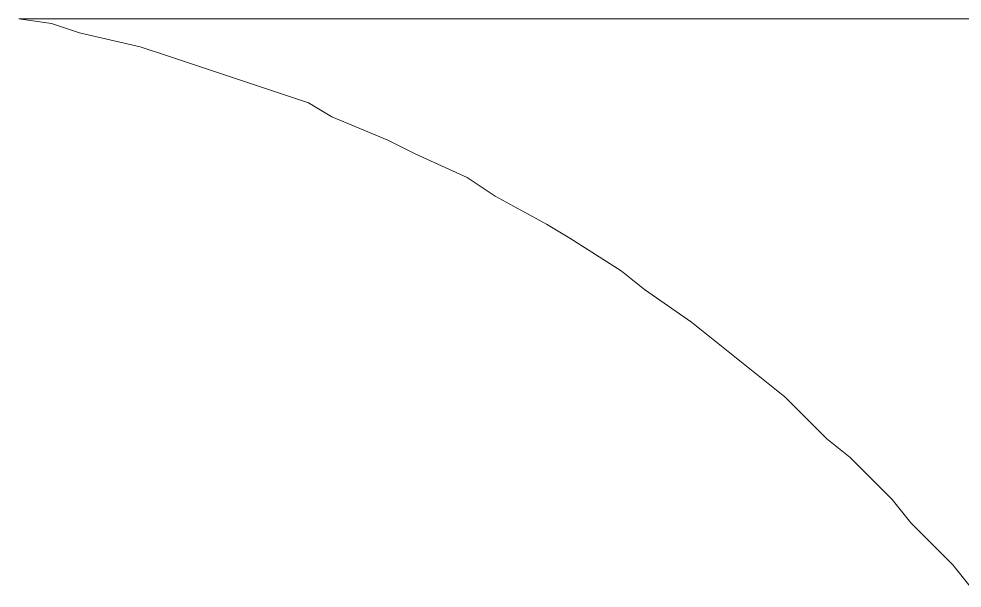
# Model space of a CAD drawing. Header units: centimetres. Extents: x -10.4 to 10.4, y -10.8 to 7.6.
# Drawn here: x -2.206 to -1.063, y -6.902 to -6.212 of the extents above; entities that cross this region are included whole.
import ezdxf
from ezdxf.lldxf.tags import DXFTag

# ---------------------------------------------------------------- set-up
doc = ezdxf.new("R2010")
doc.units = ezdxf.units.CM
doc.header["$MEASUREMENT"] = 0
doc.layers.add('layer 1', color=7, linetype='Continuous')
tags = doc.linetypes.add('New Line1559', pattern=[0.2, 0.1, -0.1]).pattern_tags.tags
tags[6:7] = [DXFTag(74, 4), DXFTag(75, 0), DXFTag(340, '0'), DXFTag(46, 1.0), DXFTag(50, 0.0), DXFTag(44, 0.0), DXFTag(45, 0.0)]
tags[4:5] = [DXFTag(74, 4), DXFTag(75, 0), DXFTag(340, '0'), DXFTag(46, 1.0), DXFTag(50, 0.0), DXFTag(44, 0.0), DXFTag(45, 0.0)]
tags = doc.linetypes.add('New Line1560', pattern=[0.2, 0.1, -0.1]).pattern_tags.tags
tags[6:7] = [DXFTag(74, 4), DXFTag(75, 0), DXFTag(340, '0'), DXFTag(46, 1.0), DXFTag(50, 0.0), DXFTag(44, 0.0), DXFTag(45, 0.0)]
tags[4:5] = [DXFTag(74, 4), DXFTag(75, 0), DXFTag(340, '0'), DXFTag(46, 1.0), DXFTag(50, 0.0), DXFTag(44, 0.0), DXFTag(45, 0.0)]
tags = doc.linetypes.add('New Line1561', pattern=[0.2, 0.1, -0.1]).pattern_tags.tags
tags[6:7] = [DXFTag(74, 4), DXFTag(75, 0), DXFTag(340, '0'), DXFTag(46, 1.0), DXFTag(50, 0.0), DXFTag(44, 0.0), DXFTag(45, 0.0)]
tags[4:5] = [DXFTag(74, 4), DXFTag(75, 0), DXFTag(340, '0'), DXFTag(46, 1.0), DXFTag(50, 0.0), DXFTag(44, 0.0), DXFTag(45, 0.0)]
tags = doc.linetypes.add('New Line1562', pattern=[0.2, 0.1, -0.1]).pattern_tags.tags
tags[6:7] = [DXFTag(74, 4), DXFTag(75, 0), DXFTag(340, '0'), DXFTag(46, 1.0), DXFTag(50, 0.0), DXFTag(44, 0.0), DXFTag(45, 0.0)]
tags[4:5] = [DXFTag(74, 4), DXFTag(75, 0), DXFTag(340, '0'), DXFTag(46, 1.0), DXFTag(50, 0.0), DXFTag(44, 0.0), DXFTag(45, 0.0)]
tags = doc.linetypes.add('New Line1563', pattern=[0.2, 0.1, -0.1]).pattern_tags.tags
tags[6:7] = [DXFTag(74, 4), DXFTag(75, 0), DXFTag(340, '0'), DXFTag(46, 1.0), DXFTag(50, 0.0), DXFTag(44, 0.0), DXFTag(45, 0.0)]
tags[4:5] = [DXFTag(74, 4), DXFTag(75, 0), DXFTag(340, '0'), DXFTag(46, 1.0), DXFTag(50, 0.0), DXFTag(44, 0.0), DXFTag(45, 0.0)]
tags = doc.linetypes.add('New Line1564', pattern=[0.2, 0.1, -0.1]).pattern_tags.tags
tags[6:7] = [DXFTag(74, 4), DXFTag(75, 0), DXFTag(340, '0'), DXFTag(46, 1.0), DXFTag(50, 0.0), DXFTag(44, 0.0), DXFTag(45, 0.0)]
tags[4:5] = [DXFTag(74, 4), DXFTag(75, 0), DXFTag(340, '0'), DXFTag(46, 1.0), DXFTag(50, 0.0), DXFTag(44, 0.0), DXFTag(45, 0.0)]
tags = doc.linetypes.add('New Line1565', pattern=[0.2, 0.1, -0.1]).pattern_tags.tags
tags[6:7] = [DXFTag(74, 4), DXFTag(75, 0), DXFTag(340, '0'), DXFTag(46, 1.0), DXFTag(50, 0.0), DXFTag(44, 0.0), DXFTag(45, 0.0)]
tags[4:5] = [DXFTag(74, 4), DXFTag(75, 0), DXFTag(340, '0'), DXFTag(46, 1.0), DXFTag(50, 0.0), DXFTag(44, 0.0), DXFTag(45, 0.0)]
tags = doc.linetypes.add('New Line1566', pattern=[0.2, 0.1, -0.1]).pattern_tags.tags
tags[6:7] = [DXFTag(74, 4), DXFTag(75, 0), DXFTag(340, '0'), DXFTag(46, 1.0), DXFTag(50, 0.0), DXFTag(44, 0.0), DXFTag(45, 0.0)]
tags[4:5] = [DXFTag(74, 4), DXFTag(75, 0), DXFTag(340, '0'), DXFTag(46, 1.0), DXFTag(50, 0.0), DXFTag(44, 0.0), DXFTag(45, 0.0)]
tags = doc.linetypes.add('New Line1567', pattern=[0.2, 0.1, -0.1]).pattern_tags.tags
tags[6:7] = [DXFTag(74, 4), DXFTag(75, 0), DXFTag(340, '0'), DXFTag(46, 1.0), DXFTag(50, 0.0), DXFTag(44, 0.0), DXFTag(45, 0.0)]
tags[4:5] = [DXFTag(74, 4), DXFTag(75, 0), DXFTag(340, '0'), DXFTag(46, 1.0), DXFTag(50, 0.0), DXFTag(44, 0.0), DXFTag(45, 0.0)]
tags = doc.linetypes.add('New Line1568', pattern=[0.2, 0.1, -0.1]).pattern_tags.tags
tags[6:7] = [DXFTag(74, 4), DXFTag(75, 0), DXFTag(340, '0'), DXFTag(46, 1.0), DXFTag(50, 0.0), DXFTag(44, 0.0), DXFTag(45, 0.0)]
tags[4:5] = [DXFTag(74, 4), DXFTag(75, 0), DXFTag(340, '0'), DXFTag(46, 1.0), DXFTag(50, 0.0), DXFTag(44, 0.0), DXFTag(45, 0.0)]
tags = doc.linetypes.add('New Line1569', pattern=[0.2, 0.1, -0.1]).pattern_tags.tags
tags[6:7] = [DXFTag(74, 4), DXFTag(75, 0), DXFTag(340, '0'), DXFTag(46, 1.0), DXFTag(50, 0.0), DXFTag(44, 0.0), DXFTag(45, 0.0)]
tags[4:5] = [DXFTag(74, 4), DXFTag(75, 0), DXFTag(340, '0'), DXFTag(46, 1.0), DXFTag(50, 0.0), DXFTag(44, 0.0), DXFTag(45, 0.0)]
tags = doc.linetypes.add('New Line1570', pattern=[0.2, 0.1, -0.1]).pattern_tags.tags
tags[6:7] = [DXFTag(74, 4), DXFTag(75, 0), DXFTag(340, '0'), DXFTag(46, 1.0), DXFTag(50, 0.0), DXFTag(44, 0.0), DXFTag(45, 0.0)]
tags[4:5] = [DXFTag(74, 4), DXFTag(75, 0), DXFTag(340, '0'), DXFTag(46, 1.0), DXFTag(50, 0.0), DXFTag(44, 0.0), DXFTag(45, 0.0)]
tags = doc.linetypes.add('New Line1571', pattern=[0.2, 0.1, -0.1]).pattern_tags.tags
tags[6:7] = [DXFTag(74, 4), DXFTag(75, 0), DXFTag(340, '0'), DXFTag(46, 1.0), DXFTag(50, 0.0), DXFTag(44, 0.0), DXFTag(45, 0.0)]
tags[4:5] = [DXFTag(74, 4), DXFTag(75, 0), DXFTag(340, '0'), DXFTag(46, 1.0), DXFTag(50, 0.0), DXFTag(44, 0.0), DXFTag(45, 0.0)]
tags = doc.linetypes.add('New Line1572', pattern=[0.2, 0.1, -0.1]).pattern_tags.tags
tags[6:7] = [DXFTag(74, 4), DXFTag(75, 0), DXFTag(340, '0'), DXFTag(46, 1.0), DXFTag(50, 0.0), DXFTag(44, 0.0), DXFTag(45, 0.0)]
tags[4:5] = [DXFTag(74, 4), DXFTag(75, 0), DXFTag(340, '0'), DXFTag(46, 1.0), DXFTag(50, 0.0), DXFTag(44, 0.0), DXFTag(45, 0.0)]
tags = doc.linetypes.add('New Line1573', pattern=[0.2, 0.1, -0.1]).pattern_tags.tags
tags[6:7] = [DXFTag(74, 4), DXFTag(75, 0), DXFTag(340, '0'), DXFTag(46, 1.0), DXFTag(50, 0.0), DXFTag(44, 0.0), DXFTag(45, 0.0)]
tags[4:5] = [DXFTag(74, 4), DXFTag(75, 0), DXFTag(340, '0'), DXFTag(46, 1.0), DXFTag(50, 0.0), DXFTag(44, 0.0), DXFTag(45, 0.0)]
tags = doc.linetypes.add('New Line1574', pattern=[0.2, 0.1, -0.1]).pattern_tags.tags
tags[6:7] = [DXFTag(74, 4), DXFTag(75, 0), DXFTag(340, '0'), DXFTag(46, 1.0), DXFTag(50, 0.0), DXFTag(44, 0.0), DXFTag(45, 0.0)]
tags[4:5] = [DXFTag(74, 4), DXFTag(75, 0), DXFTag(340, '0'), DXFTag(46, 1.0), DXFTag(50, 0.0), DXFTag(44, 0.0), DXFTag(45, 0.0)]
tags = doc.linetypes.add('New Line1575', pattern=[0.2, 0.1, -0.1]).pattern_tags.tags
tags[6:7] = [DXFTag(74, 4), DXFTag(75, 0), DXFTag(340, '0'), DXFTag(46, 1.0), DXFTag(50, 0.0), DXFTag(44, 0.0), DXFTag(45, 0.0)]
tags[4:5] = [DXFTag(74, 4), DXFTag(75, 0), DXFTag(340, '0'), DXFTag(46, 1.0), DXFTag(50, 0.0), DXFTag(44, 0.0), DXFTag(45, 0.0)]
tags = doc.linetypes.add('New Line1576', pattern=[0.2, 0.1, -0.1]).pattern_tags.tags
tags[6:7] = [DXFTag(74, 4), DXFTag(75, 0), DXFTag(340, '0'), DXFTag(46, 1.0), DXFTag(50, 0.0), DXFTag(44, 0.0), DXFTag(45, 0.0)]
tags[4:5] = [DXFTag(74, 4), DXFTag(75, 0), DXFTag(340, '0'), DXFTag(46, 1.0), DXFTag(50, 0.0), DXFTag(44, 0.0), DXFTag(45, 0.0)]
tags = doc.linetypes.add('New Line1577', pattern=[0.2, 0.1, -0.1]).pattern_tags.tags
tags[6:7] = [DXFTag(74, 4), DXFTag(75, 0), DXFTag(340, '0'), DXFTag(46, 1.0), DXFTag(50, 0.0), DXFTag(44, 0.0), DXFTag(45, 0.0)]
tags[4:5] = [DXFTag(74, 4), DXFTag(75, 0), DXFTag(340, '0'), DXFTag(46, 1.0), DXFTag(50, 0.0), DXFTag(44, 0.0), DXFTag(45, 0.0)]
tags = doc.linetypes.add('New Line1578', pattern=[0.2, 0.1, -0.1]).pattern_tags.tags
tags[6:7] = [DXFTag(74, 4), DXFTag(75, 0), DXFTag(340, '0'), DXFTag(46, 1.0), DXFTag(50, 0.0), DXFTag(44, 0.0), DXFTag(45, 0.0)]
tags[4:5] = [DXFTag(74, 4), DXFTag(75, 0), DXFTag(340, '0'), DXFTag(46, 1.0), DXFTag(50, 0.0), DXFTag(44, 0.0), DXFTag(45, 0.0)]
tags = doc.linetypes.add('New Line1579', pattern=[0.2, 0.1, -0.1]).pattern_tags.tags
tags[6:7] = [DXFTag(74, 4), DXFTag(75, 0), DXFTag(340, '0'), DXFTag(46, 1.0), DXFTag(50, 0.0), DXFTag(44, 0.0), DXFTag(45, 0.0)]
tags[4:5] = [DXFTag(74, 4), DXFTag(75, 0), DXFTag(340, '0'), DXFTag(46, 1.0), DXFTag(50, 0.0), DXFTag(44, 0.0), DXFTag(45, 0.0)]
tags = doc.linetypes.add('New Line1580', pattern=[0.2, 0.1, -0.1]).pattern_tags.tags
tags[6:7] = [DXFTag(74, 4), DXFTag(75, 0), DXFTag(340, '0'), DXFTag(46, 1.0), DXFTag(50, 0.0), DXFTag(44, 0.0), DXFTag(45, 0.0)]
tags[4:5] = [DXFTag(74, 4), DXFTag(75, 0), DXFTag(340, '0'), DXFTag(46, 1.0), DXFTag(50, 0.0), DXFTag(44, 0.0), DXFTag(45, 0.0)]
tags = doc.linetypes.add('New Line1581', pattern=[0.2, 0.1, -0.1]).pattern_tags.tags
tags[6:7] = [DXFTag(74, 4), DXFTag(75, 0), DXFTag(340, '0'), DXFTag(46, 1.0), DXFTag(50, 0.0), DXFTag(44, 0.0), DXFTag(45, 0.0)]
tags[4:5] = [DXFTag(74, 4), DXFTag(75, 0), DXFTag(340, '0'), DXFTag(46, 1.0), DXFTag(50, 0.0), DXFTag(44, 0.0), DXFTag(45, 0.0)]
tags = doc.linetypes.add('New Line1582', pattern=[0.2, 0.1, -0.1]).pattern_tags.tags
tags[6:7] = [DXFTag(74, 4), DXFTag(75, 0), DXFTag(340, '0'), DXFTag(46, 1.0), DXFTag(50, 0.0), DXFTag(44, 0.0), DXFTag(45, 0.0)]
tags[4:5] = [DXFTag(74, 4), DXFTag(75, 0), DXFTag(340, '0'), DXFTag(46, 1.0), DXFTag(50, 0.0), DXFTag(44, 0.0), DXFTag(45, 0.0)]
tags = doc.linetypes.add('New Line1583', pattern=[0.2, 0.1, -0.1]).pattern_tags.tags
tags[6:7] = [DXFTag(74, 4), DXFTag(75, 0), DXFTag(340, '0'), DXFTag(46, 1.0), DXFTag(50, 0.0), DXFTag(44, 0.0), DXFTag(45, 0.0)]
tags[4:5] = [DXFTag(74, 4), DXFTag(75, 0), DXFTag(340, '0'), DXFTag(46, 1.0), DXFTag(50, 0.0), DXFTag(44, 0.0), DXFTag(45, 0.0)]
tags = doc.linetypes.add('New Line1584', pattern=[0.2, 0.1, -0.1]).pattern_tags.tags
tags[6:7] = [DXFTag(74, 4), DXFTag(75, 0), DXFTag(340, '0'), DXFTag(46, 1.0), DXFTag(50, 0.0), DXFTag(44, 0.0), DXFTag(45, 0.0)]
tags[4:5] = [DXFTag(74, 4), DXFTag(75, 0), DXFTag(340, '0'), DXFTag(46, 1.0), DXFTag(50, 0.0), DXFTag(44, 0.0), DXFTag(45, 0.0)]
tags = doc.linetypes.add('New Line1585', pattern=[0.2, 0.1, -0.1]).pattern_tags.tags
tags[6:7] = [DXFTag(74, 4), DXFTag(75, 0), DXFTag(340, '0'), DXFTag(46, 1.0), DXFTag(50, 0.0), DXFTag(44, 0.0), DXFTag(45, 0.0)]
tags[4:5] = [DXFTag(74, 4), DXFTag(75, 0), DXFTag(340, '0'), DXFTag(46, 1.0), DXFTag(50, 0.0), DXFTag(44, 0.0), DXFTag(45, 0.0)]

msp = doc.modelspace()

# ---------------------------------------------------------------- linework, layer by layer
at = {"layer": 'layer 1', "color": 5, "linetype": 'New Line1559', "lineweight": 9}
msp.add_open_spline([(-1.03449, -6.21158), (-1.03449, -6.21158), (-2.20573, -6.21158), (-2.20573, -6.21158)], degree=3, dxfattribs=at)
at = {"layer": 'layer 1', "color": 5, "linetype": 'New Line1560', "lineweight": 9}
msp.add_open_spline([(-2.20573, -6.21158), (-2.20573, -6.21158), (-2.16606, -6.21727), (-2.16606, -6.21727)], degree=3, dxfattribs=at)
at = {"layer": 'layer 1', "color": 5, "linetype": 'New Line1561', "lineweight": 9}
msp.add_open_spline([(-2.16606, -6.21727), (-2.16606, -6.21727), (-2.13223, -6.2285), (-2.13223, -6.2285)], degree=3, dxfattribs=at)
at = {"layer": 'layer 1', "color": 5, "linetype": 'New Line1562', "lineweight": 9}
msp.add_open_spline([(-2.13223, -6.2285), (-2.13223, -6.2285), (-2.05858, -6.24557), (-2.05858, -6.24557)], degree=3, dxfattribs=at)
at = {"layer": 'layer 1', "color": 5, "linetype": 'New Line1563', "lineweight": 9}
msp.add_open_spline([(-2.05858, -6.24557), (-2.05858, -6.24557), (-2.02459, -6.2568), (-2.02459, -6.2568)], degree=3, dxfattribs=at)
at = {"layer": 'layer 1', "color": 5, "linetype": 'New Line1564', "lineweight": 9}
msp.add_open_spline([(-2.02459, -6.2568), (-2.02459, -6.2568), (-1.95678, -6.27955), (-1.95678, -6.27955)], degree=3, dxfattribs=at)
at = {"layer": 'layer 1', "color": 5, "linetype": 'New Line1565', "lineweight": 9}
msp.add_open_spline([(-1.95678, -6.27955), (-1.95678, -6.27955), (-1.9228, -6.29078), (-1.9228, -6.29078)], degree=3, dxfattribs=at)
at = {"layer": 'layer 1', "color": 5, "linetype": 'New Line1566', "lineweight": 9}
msp.add_open_spline([(-1.9228, -6.29078), (-1.9228, -6.29078), (-1.85499, -6.31338), (-1.85499, -6.31338)], degree=3, dxfattribs=at)
at = {"layer": 'layer 1', "color": 5, "linetype": 'New Line1567', "lineweight": 9}
msp.add_open_spline([(-1.85499, -6.31338), (-1.85499, -6.31338), (-1.82669, -6.33045), (-1.82669, -6.33045)], degree=3, dxfattribs=at)
at = {"layer": 'layer 1', "color": 5, "linetype": 'New Line1568', "lineweight": 9}
msp.add_open_spline([(-1.82669, -6.33045), (-1.82669, -6.33045), (-1.75873, -6.35874), (-1.75873, -6.35874)], degree=3, dxfattribs=at)
at = {"layer": 'layer 1', "color": 5, "linetype": 'New Line1569', "lineweight": 9}
msp.add_open_spline([(-1.75873, -6.35874), (-1.75873, -6.35874), (-1.72475, -6.37566), (-1.72475, -6.37566)], degree=3, dxfattribs=at)
at = {"layer": 'layer 1', "color": 5, "linetype": 'New Line1570', "lineweight": 9}
msp.add_open_spline([(-1.72475, -6.37566), (-1.72475, -6.37566), (-1.66247, -6.40395), (-1.66247, -6.40395)], degree=3, dxfattribs=at)
at = {"layer": 'layer 1', "color": 5, "linetype": 'New Line1571', "lineweight": 9}
msp.add_open_spline([(-1.66247, -6.40395), (-1.66247, -6.40395), (-1.62864, -6.42655), (-1.62864, -6.42655)], degree=3, dxfattribs=at)
at = {"layer": 'layer 1', "color": 5, "linetype": 'New Line1572', "lineweight": 9}
msp.add_open_spline([(-1.62864, -6.42655), (-1.62864, -6.42655), (-1.56637, -6.46054), (-1.56637, -6.46054)], degree=3, dxfattribs=at)
at = {"layer": 'layer 1', "color": 5, "linetype": 'New Line1573', "lineweight": 9}
msp.add_open_spline([(-1.56637, -6.46054), (-1.56637, -6.46054), (-1.53807, -6.47745), (-1.53807, -6.47745)], degree=3, dxfattribs=at)
at = {"layer": 'layer 1', "color": 5, "linetype": 'New Line1574', "lineweight": 9}
msp.add_open_spline([(-1.53807, -6.47745), (-1.53807, -6.47745), (-1.4758, -6.51712), (-1.4758, -6.51712)], degree=3, dxfattribs=at)
at = {"layer": 'layer 1', "color": 5, "linetype": 'New Line1575', "lineweight": 9}
msp.add_open_spline([(-1.4758, -6.51712), (-1.4758, -6.51712), (-1.44751, -6.53973), (-1.44751, -6.53973)], degree=3, dxfattribs=at)
at = {"layer": 'layer 1', "color": 5, "linetype": 'New Line1576', "lineweight": 9}
msp.add_open_spline([(-1.44751, -6.53973), (-1.44751, -6.53973), (-1.39092, -6.57939), (-1.39092, -6.57939)], degree=3, dxfattribs=at)
at = {"layer": 'layer 1', "color": 5, "linetype": 'New Line1577', "lineweight": 9}
msp.add_open_spline([(-1.39092, -6.57939), (-1.39092, -6.57939), (-1.36263, -6.602), (-1.36263, -6.602)], degree=3, dxfattribs=at)
at = {"layer": 'layer 1', "color": 5, "linetype": 'New Line1578', "lineweight": 9}
msp.add_open_spline([(-1.36263, -6.602), (-1.36263, -6.602), (-1.30604, -6.64721), (-1.30604, -6.64721)], degree=3, dxfattribs=at)
at = {"layer": 'layer 1', "color": 5, "linetype": 'New Line1579', "lineweight": 9}
msp.add_open_spline([(-1.30604, -6.64721), (-1.30604, -6.64721), (-1.27775, -6.66982), (-1.27775, -6.66982)], degree=3, dxfattribs=at)
at = {"layer": 'layer 1', "color": 5, "linetype": 'New Line1580', "lineweight": 9}
msp.add_open_spline([(-1.27775, -6.66982), (-1.27775, -6.66982), (-1.22685, -6.72086), (-1.22685, -6.72086)], degree=3, dxfattribs=at)
at = {"layer": 'layer 1', "color": 5, "linetype": 'New Line1581', "lineweight": 9}
msp.add_open_spline([(-1.22685, -6.72086), (-1.22685, -6.72086), (-1.19856, -6.74346), (-1.19856, -6.74346)], degree=3, dxfattribs=at)
at = {"layer": 'layer 1', "color": 5, "linetype": 'New Line1582', "lineweight": 9}
msp.add_open_spline([(-1.19856, -6.74346), (-1.19856, -6.74346), (-1.14766, -6.79436), (-1.14766, -6.79436)], degree=3, dxfattribs=at)
at = {"layer": 'layer 1', "color": 5, "linetype": 'New Line1583', "lineweight": 9}
msp.add_open_spline([(-1.14766, -6.79436), (-1.14766, -6.79436), (-1.12506, -6.82266), (-1.12506, -6.82266)], degree=3, dxfattribs=at)
at = {"layer": 'layer 1', "color": 5, "linetype": 'New Line1584', "lineweight": 9}
msp.add_open_spline([(-1.12506, -6.82266), (-1.12506, -6.82266), (-1.07416, -6.87355), (-1.07416, -6.87355)], degree=3, dxfattribs=at)
at = {"layer": 'layer 1', "color": 5, "linetype": 'New Line1585', "lineweight": 9}
msp.add_open_spline([(-1.07416, -6.87355), (-1.07416, -6.87355), (-1.05156, -6.90185), (-1.05156, -6.90185)], degree=3, dxfattribs=at)

doc.saveas('drawing.dxf')
